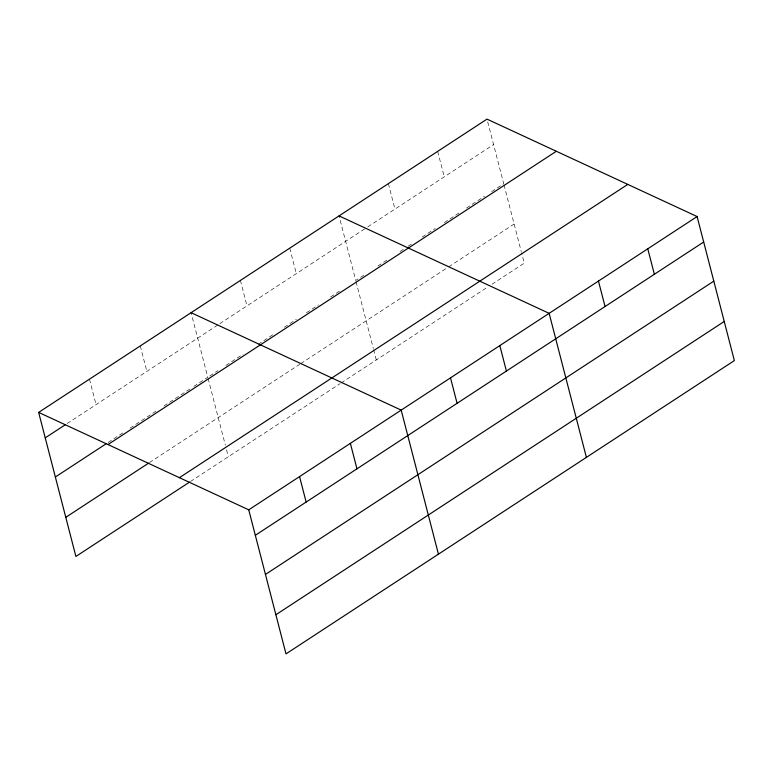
<?xml version="1.0" encoding="UTF-8"?>
<svg xmlns="http://www.w3.org/2000/svg" width="773" height="773" viewBox="0 0 773 773"><rect width="100%" height="100%" fill="white"/><g stroke="black" fill="none" stroke-linecap="round" stroke-linejoin="round"><path stroke-width="0.58" stroke-dasharray="3.87 2.9" d="M67.154 423.527L218.807 324.322M219.822 323.665L366.769 227.533M367.774 226.876L493.589 144.58M108.162 442.456L125.1 431.373M130.077 428.116L155.982 411.168M163.953 405.96L189.858 389.012M193.849 386.403L207.792 377.282L191.086 312.688M209.812 375.968L217.86 370.702M225.909 365.426L243.022 354.237M258.124 344.362L274.222 333.83M284.29 327.24L296.368 319.346M306.437 312.756L318.505 304.862M330.583 296.958L340.651 290.368M363.803 275.227L355.754 280.493L339.047 215.899M377.891 266.009L387.959 259.428M400.037 251.525L405.071 248.239M408.086 246.258L412.115 243.63M422.184 237.04L435.267 228.479M444.32 222.556L460.428 212.024M466.467 208.072L484.584 196.216M491.628 191.617L503.706 183.713L487 119.119M149.479 462.573L299.75 364.267M300.755 363.61L447.702 267.487M448.707 266.83L514.132 224.035M190.487 481.502L340.062 383.65M341.067 382.993L488.024 286.87M492.043 284.232L524.258 263.168L521.572 252.81M504.006 184.863L521.273 251.65M437.682 151.373L444.262 176.843M388.365 183.636L394.945 209.097M356.044 281.652L373.32 348.439M373.62 349.589L376.296 359.947M289.73 248.162L296.31 273.623M240.403 280.425L246.993 305.886M208.092 378.432L225.368 445.229M226.557 449.828L228.344 456.737M140.28 345.927L146.86 371.388M89.465 379.166L96.045 404.627"/><path stroke-width="1.16" d="M38.65 412.405L487 119.119L697.101 216.546L734.35 360.595L286 653.881L248.742 509.832L38.65 412.405L75.899 556.454L189.482 482.149M45.24 437.866L65.164 424.831M55.356 476.999L106.172 443.76M107.978 444.552L556.328 151.266M65.782 517.321L148.474 463.22M179.413 477.685L627.763 184.399M248.742 509.832L697.101 216.546M255.332 535.303L703.681 242.007M265.448 574.436L713.798 281.14M275.884 614.748L724.233 321.462M339.047 215.899L549.139 313.336L586.398 457.384M191.086 312.688L401.187 410.115L438.436 554.164M647.774 248.809L654.364 274.27M598.457 281.072L605.046 306.533M499.822 345.599L506.412 371.059M450.504 377.852L457.085 403.322M350.372 443.354L356.962 468.825M299.557 476.593L306.147 502.064"/></g></svg>
